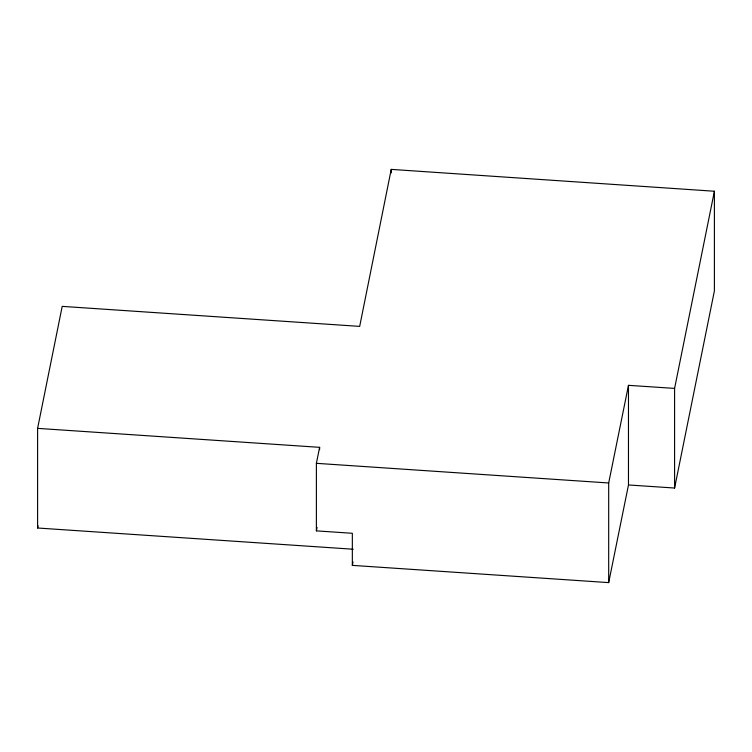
<?xml version="1.0" encoding="UTF-8"?>
<svg xmlns="http://www.w3.org/2000/svg" width="752" height="752" viewBox="0 0 752 752"><rect width="100%" height="100%" fill="white"/><g stroke="black" fill="none" stroke-linecap="round" stroke-linejoin="round"><path stroke-width="1.13" d="M37.6 428.367L62.2 306.374L359.682 326.387L391.228 169.388L714.4 191.243L714.4 290.874L674.591 488.029L628.475 484.965L608.688 582.612L352.34 565.372L352.34 533.29L316.385 530.874L316.385 463.326L319.619 447.337L37.6 428.367L37.6 528.007L353.252 549.233M37.6 528.007L38.061 525.704M316.385 530.874L317.081 527.443M352.34 565.372L353.026 561.951M674.591 488.029L674.591 388.399L714.4 191.243M608.688 582.612L608.688 482.981L628.475 385.334L674.591 388.399M316.385 463.326L608.688 482.981M628.475 385.334L628.475 484.965M391.228 169.388L391.228 172.885M319.619 447.337L319.619 449.668"/></g></svg>
